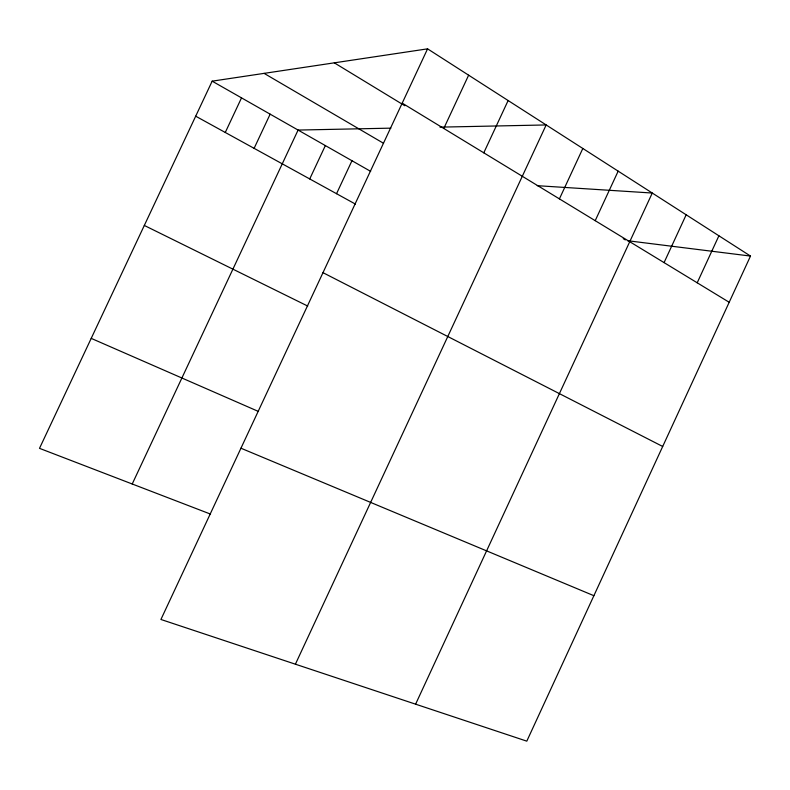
<?xml version="1.0" encoding="UTF-8"?>
<svg xmlns="http://www.w3.org/2000/svg" width="790" height="790" viewBox="0 0 790 790"><rect width="100%" height="100%" fill="white"/><g stroke="black" fill="none" stroke-linecap="round" stroke-linejoin="round"><path stroke-width="1.19" d="M697.205 282.781L718.9 235.785M750.5 256.069L526.802 741.158L160.923 619.469L427.578 48.842L750.5 256.069L627.566 240.713M559.419 198.873L582.823 148.471M595.206 220.677L618.165 171.154M415.609 704.176L652.273 193.036L537.24 185.68M664.074 262.606L686.174 214.791M483.786 152.816L508.128 100.537M295.401 664.193L546.167 124.948L439.971 127.141M309.729 178.945L325.352 145.577M336.54 193.698L351.965 160.726M443.782 128.454L468.628 75.188M427.578 48.842L212.164 81.163L39.5 448.345L210.515 514.093M225.269 132.473L241.523 97.871M254.113 148.342L270.15 114.165M132.226 483.984L298.087 130.064L390.892 128.148M240.95 448.216L593.883 595.7M91.215 338.377L258.468 411.472M144.313 225.446L307.725 306.066M322.982 272.668L662.692 446.478M195.693 116.189L355.391 204.077M212.164 81.163L370.668 171.371M264.097 73.371L383.525 143.276M402.209 103.135L729.19 302.274M334.308 62.835L404.845 105.761M623.231 238.649L625.315 239.923"/></g></svg>
